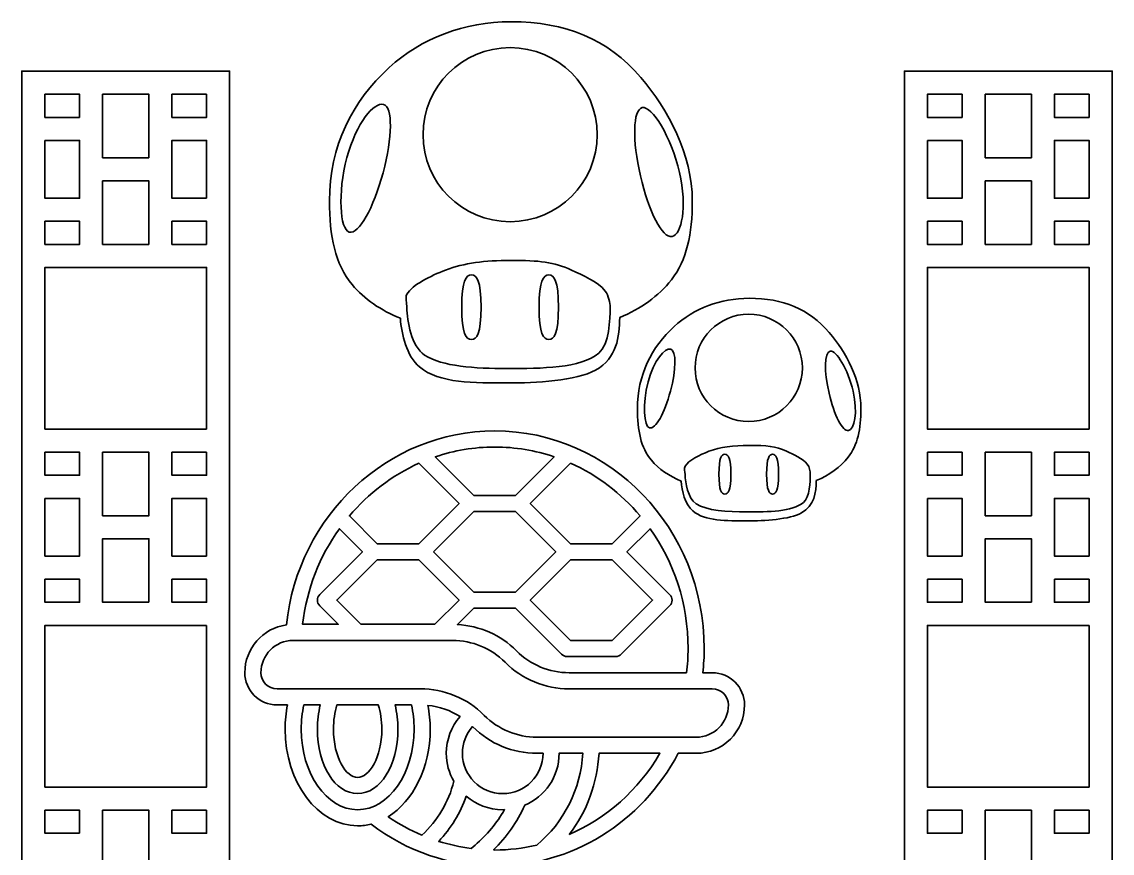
# Model space of a CAD drawing. Header units: millimetres. Extents: x 171 to 478, y -636 to -164.
# Drawn here: x 171.4 to 478.4, y -397.9 to -163.8 of the extents above; entities that cross this region are included whole.
import ezdxf

# ---------------------------------------------------------------- set-up
doc = ezdxf.new("R2010")
doc.units = ezdxf.units.MM
doc.header["$MEASUREMENT"] = 0
doc.layers.add('Calque 1', color=7, linetype='Continuous', lineweight=0)

msp = doc.modelspace()

# ---------------------------------------------------------------- linework, layer by layer
at = {"layer": 'Calque 1', "color": 18, "lineweight": 35, "true_color": 0x000000}
for points, knots in [([(264.36, -237.83), (267.81, -241.95), (272.47, -245.05), (277.96, -247.3), (278.27, -251.78), (279.77, -257.97), (283.35, -260.98), (288.93, -265.67), (298.64, -265.52), (308.36, -265.52), (315.83, -265.52), (327.61, -264.88), (332.91, -261.89), (338.97, -258.47), (339.65, -252.55), (339.73, -247.09), (345.67, -244.58), (350.68, -241.09), (354.26, -236.46), (358.63, -230.83), (360.17, -223.67), (360.17, -214.21), (360.17, -201.21), (353.44, -188.55), (345.64, -179.46), (336.27, -168.55), (324.47, -163.81), (309.09, -163.81), (295.97, -163.81), (283.85, -168.46), (274.8, -176.7), (264.4, -186.18), (258, -198.91), (258, -214.21), (258, -224.15), (259.57, -232.09), (264.36, -237.83), (264.36, -237.83), (264.36, -237.83), (264.36, -237.83)], [0, 0, 0, 0, 1, 1, 1, 2, 2, 2, 3, 3, 3, 4, 4, 4, 5, 5, 5, 6, 6, 6, 7, 7, 7, 8, 8, 8, 9, 9, 9, 10, 10, 10, 11, 11, 11, 12, 12, 12, 13, 13, 13, 13]), ([(308.86, -220.12), (295.32, -220.12), (284.34, -209.14), (284.34, -195.6), (284.34, -182.06), (295.32, -171.08), (308.86, -171.08), (322.4, -171.08), (333.38, -182.06), (333.38, -195.6), (333.38, -209.14), (322.4, -220.12), (308.86, -220.12), (308.86, -220.12), (308.86, -220.12), (308.86, -220.12)], [0, 0, 0, 0, 1, 1, 1, 2, 2, 2, 3, 3, 3, 4, 4, 4, 5, 5, 5, 5]), ([(229.89, -330.53), (229.89, -330.55), (229.89, -330.56), (229.89, -330.57), (229.89, -330.58), (229.89, -330.59), (229.89, -330.59), (229.89, -330.59), (229.89, -431.33), (229.89, -431.33), (229.89, -431.33), (229.89, -431.33), (229.89, -431.33), (229.89, -431.33), (229.89, -532.12), (229.89, -532.12), (229.89, -532.14), (229.89, -532.15), (229.89, -532.16), (229.89, -532.17), (229.89, -532.18), (229.89, -532.18), (229.89, -532.18), (229.89, -632.92), (229.89, -632.92), (229.89, -634.72), (228.43, -636.17), (226.64, -636.17), (226.64, -636.17), (174.61, -636.17), (174.61, -636.17), (172.82, -636.17), (171.36, -634.71), (171.36, -632.92), (171.36, -632.92), (171.36, -626.42), (171.36, -626.42), (171.36, -626.42), (171.36, -577.64), (171.36, -577.64), (171.36, -577.64), (171.36, -571.14), (171.36, -571.14), (171.36, -571.14), (171.36, -571.14), (171.36, -571.14), (171.36, -571.14), (171.36, -545.13), (171.36, -545.13), (171.36, -545.13), (171.36, -545.13), (171.36, -545.13), (171.36, -545.13), (171.36, -538.63), (171.36, -538.63), (171.36, -538.63), (171.36, -538.63), (171.36, -538.63), (171.36, -538.63), (171.36, -531.7), (171.36, -531.7), (171.36, -531.69), (171.36, -531.69), (171.36, -531.68), (171.36, -531.68), (171.36, -525.62), (171.36, -525.62), (171.36, -525.62), (171.36, -476.85), (171.36, -476.85), (171.36, -476.85), (171.36, -470.35), (171.36, -470.35), (171.36, -470.35), (171.36, -470.35), (171.36, -470.35), (171.36, -470.35), (171.36, -444.34), (171.36, -444.34), (171.36, -444.34), (171.36, -444.34), (171.36, -444.34), (171.36, -444.34), (171.36, -437.83), (171.36, -437.83), (171.36, -437.83), (171.36, -437.83), (171.36, -437.83), (171.36, -437.83), (171.36, -431.33), (171.36, -431.33), (171.36, -431.33), (171.36, -431.33), (171.36, -431.33), (171.36, -431.33), (171.36, -424.83), (171.36, -424.83), (171.36, -424.83), (171.36, -382.55), (171.36, -382.55), (171.36, -382.55), (171.36, -382.55), (171.36, -382.55), (171.36, -382.55), (171.36, -382.55), (171.36, -382.55), (171.36, -382.55), (171.36, -376.05), (171.36, -376.05), (171.36, -376.05), (171.36, -369.55), (171.36, -369.55), (171.36, -369.55), (171.36, -369.55), (171.36, -369.55), (171.36, -369.55), (171.36, -343.54), (171.36, -343.54), (171.36, -343.54), (171.36, -343.54), (171.36, -343.54), (171.36, -343.54), (171.36, -337.04), (171.36, -337.04), (171.36, -337.04), (171.36, -337.04), (171.36, -337.04), (171.36, -337.04), (171.36, -330.11), (171.36, -330.11), (171.36, -330.1), (171.36, -330.1), (171.36, -330.09), (171.36, -330.09), (171.36, -324.03), (171.36, -324.03), (171.36, -324.03), (171.36, -275.26), (171.36, -275.26), (171.36, -275.26), (171.36, -268.76), (171.36, -268.76), (171.36, -268.76), (171.36, -268.76), (171.36, -268.76), (171.36, -268.76), (171.36, -242.75), (171.36, -242.75), (171.36, -242.75), (171.36, -242.75), (171.36, -242.75), (171.36, -242.75), (171.36, -236.24), (171.36, -236.24), (171.36, -236.24), (171.36, -236.24), (171.36, -236.24), (171.36, -236.24), (171.36, -229.76), (171.36, -229.76), (171.36, -229.75), (171.36, -229.75), (171.36, -229.74), (171.36, -229.74), (171.36, -223.24), (171.36, -223.24), (171.36, -223.24), (171.36, -177.71), (171.36, -177.71), (171.36, -177.71), (177.87, -177.71), (177.87, -177.71), (177.87, -177.71), (177.87, -177.71), (177.87, -177.71), (177.87, -177.71), (223.38, -177.71), (223.38, -177.71), (223.38, -177.71), (223.38, -177.71), (223.38, -177.71), (223.38, -177.71), (229.89, -177.71), (229.89, -177.71), (229.89, -177.71), (229.89, -180.94), (229.89, -180.94), (229.89, -180.95), (229.89, -180.96), (229.89, -180.96), (229.89, -180.96), (229.89, -330.53), (229.89, -330.53)], [0, 0, 0, 0, 1, 1, 1, 2, 2, 2, 3, 3, 3, 4, 4, 4, 5, 5, 5, 6, 6, 6, 7, 7, 7, 8, 8, 8, 9, 9, 9, 10, 10, 10, 11, 11, 11, 12, 12, 12, 13, 13, 13, 14, 14, 14, 15, 15, 15, 16, 16, 16, 17, 17, 17, 18, 18, 18, 19, 19, 19, 20, 20, 20, 21, 21, 21, 22, 22, 22, 23, 23, 23, 24, 24, 24, 25, 25, 25, 26, 26, 26, 27, 27, 27, 28, 28, 28, 29, 29, 29, 30, 30, 30, 31, 31, 31, 32, 32, 32, 33, 33, 33, 34, 34, 34, 35, 35, 35, 36, 36, 36, 37, 37, 37, 38, 38, 38, 39, 39, 39, 40, 40, 40, 41, 41, 41, 42, 42, 42, 43, 43, 43, 44, 44, 44, 45, 45, 45, 46, 46, 46, 47, 47, 47, 48, 48, 48, 49, 49, 49, 50, 50, 50, 51, 51, 51, 52, 52, 52, 53, 53, 53, 54, 54, 54, 55, 55, 55, 56, 56, 56, 57, 57, 57, 58, 58, 58, 59, 59, 59, 60, 60, 60, 61, 61, 61, 62, 62, 62, 63, 63, 63, 64, 64, 64, 64]), ([(478.4, -330.53), (478.4, -330.55), (478.39, -330.56), (478.39, -330.57), (478.39, -330.58), (478.4, -330.59), (478.4, -330.59), (478.4, -330.59), (478.4, -431.33), (478.4, -431.33), (478.4, -431.33), (478.4, -431.33), (478.4, -431.33), (478.4, -431.33), (478.4, -532.12), (478.4, -532.12), (478.4, -532.14), (478.39, -532.15), (478.39, -532.16), (478.39, -532.17), (478.39, -532.18), (478.39, -532.18), (478.39, -532.18), (478.39, -632.92), (478.39, -632.92), (478.39, -634.72), (476.94, -636.17), (475.15, -636.17), (475.15, -636.17), (423.12, -636.17), (423.12, -636.17), (421.32, -636.17), (419.87, -634.71), (419.87, -632.92), (419.87, -632.92), (419.87, -626.42), (419.87, -626.42), (419.87, -626.42), (419.87, -577.64), (419.87, -577.64), (419.87, -577.64), (419.87, -571.14), (419.87, -571.14), (419.87, -571.14), (419.87, -571.14), (419.87, -571.14), (419.87, -571.14), (419.87, -545.13), (419.87, -545.13), (419.87, -545.13), (419.87, -545.13), (419.87, -545.13), (419.87, -545.13), (419.87, -538.63), (419.87, -538.63), (419.87, -538.63), (419.87, -538.63), (419.87, -538.63), (419.87, -538.63), (419.87, -531.7), (419.87, -531.7), (419.87, -531.69), (419.87, -531.69), (419.87, -531.68), (419.87, -531.68), (419.87, -525.62), (419.87, -525.62), (419.87, -525.62), (419.87, -476.85), (419.87, -476.85), (419.87, -476.85), (419.87, -470.35), (419.87, -470.35), (419.87, -470.35), (419.87, -470.35), (419.87, -470.35), (419.87, -470.35), (419.87, -444.34), (419.87, -444.34), (419.87, -444.34), (419.87, -444.34), (419.87, -444.34), (419.87, -444.34), (419.87, -437.83), (419.87, -437.83), (419.87, -437.83), (419.87, -437.83), (419.87, -437.83), (419.87, -437.83), (419.87, -431.33), (419.87, -431.33), (419.87, -431.33), (419.87, -431.33), (419.87, -431.33), (419.87, -431.33), (419.87, -424.83), (419.87, -424.83), (419.87, -424.83), (419.87, -382.55), (419.87, -382.55), (419.87, -382.55), (419.87, -382.55), (419.87, -382.55), (419.87, -382.55), (419.87, -382.55), (419.87, -382.55), (419.87, -382.55), (419.87, -376.05), (419.87, -376.05), (419.87, -376.05), (419.87, -369.55), (419.87, -369.55), (419.87, -369.55), (419.87, -369.55), (419.87, -369.55), (419.87, -369.55), (419.87, -343.54), (419.87, -343.54), (419.87, -343.54), (419.87, -343.54), (419.87, -343.54), (419.87, -343.54), (419.87, -337.04), (419.87, -337.04), (419.87, -337.04), (419.87, -337.04), (419.87, -337.04), (419.87, -337.04), (419.87, -330.11), (419.87, -330.11), (419.87, -330.1), (419.87, -330.1), (419.87, -330.09), (419.87, -330.09), (419.87, -324.03), (419.87, -324.03), (419.87, -324.03), (419.87, -275.26), (419.87, -275.26), (419.87, -275.26), (419.87, -268.76), (419.87, -268.76), (419.87, -268.76), (419.87, -268.76), (419.87, -268.76), (419.87, -268.76), (419.87, -242.75), (419.87, -242.75), (419.87, -242.75), (419.87, -242.75), (419.87, -242.75), (419.87, -242.75), (419.87, -236.24), (419.87, -236.24), (419.87, -236.24), (419.87, -236.24), (419.87, -236.24), (419.87, -236.24), (419.87, -229.76), (419.87, -229.76), (419.87, -229.75), (419.87, -229.75), (419.87, -229.74), (419.87, -229.74), (419.87, -223.24), (419.87, -223.24), (419.87, -223.24), (419.87, -177.71), (419.87, -177.71), (419.87, -177.71), (426.37, -177.71), (426.37, -177.71), (426.37, -177.71), (426.37, -177.71), (426.37, -177.71), (426.37, -177.71), (471.89, -177.71), (471.89, -177.71), (471.89, -177.71), (471.89, -177.71), (471.89, -177.71), (471.89, -177.71), (478.4, -177.71), (478.4, -177.71), (478.4, -177.71), (478.4, -180.94), (478.4, -180.94), (478.4, -180.95), (478.4, -180.96), (478.4, -180.96), (478.4, -180.96), (478.4, -330.53), (478.4, -330.53)], [0, 0, 0, 0, 1, 1, 1, 2, 2, 2, 3, 3, 3, 4, 4, 4, 5, 5, 5, 6, 6, 6, 7, 7, 7, 8, 8, 8, 9, 9, 9, 10, 10, 10, 11, 11, 11, 12, 12, 12, 13, 13, 13, 14, 14, 14, 15, 15, 15, 16, 16, 16, 17, 17, 17, 18, 18, 18, 19, 19, 19, 20, 20, 20, 21, 21, 21, 22, 22, 22, 23, 23, 23, 24, 24, 24, 25, 25, 25, 26, 26, 26, 27, 27, 27, 28, 28, 28, 29, 29, 29, 30, 30, 30, 31, 31, 31, 32, 32, 32, 33, 33, 33, 34, 34, 34, 35, 35, 35, 36, 36, 36, 37, 37, 37, 38, 38, 38, 39, 39, 39, 40, 40, 40, 41, 41, 41, 42, 42, 42, 43, 43, 43, 44, 44, 44, 45, 45, 45, 46, 46, 46, 47, 47, 47, 48, 48, 48, 49, 49, 49, 50, 50, 50, 51, 51, 51, 52, 52, 52, 53, 53, 53, 54, 54, 54, 55, 55, 55, 56, 56, 56, 57, 57, 57, 58, 58, 58, 59, 59, 59, 60, 60, 60, 61, 61, 61, 62, 62, 62, 63, 63, 63, 64, 64, 64, 64]), ([(187.62, -190.72), (187.62, -190.72), (187.62, -184.22), (187.62, -184.22), (187.62, -184.22), (177.87, -184.22), (177.87, -184.22), (177.87, -184.22), (177.87, -190.72), (177.87, -190.72), (177.87, -190.72), (187.62, -190.72), (187.62, -190.72)], [0, 0, 0, 0, 1, 1, 1, 2, 2, 2, 3, 3, 3, 4, 4, 4, 4]), ([(207.13, -202.1), (207.13, -202.1), (207.13, -184.22), (207.13, -184.22), (207.13, -184.22), (194.12, -184.22), (194.12, -184.22), (194.12, -184.22), (194.12, -202.1), (194.12, -202.1), (194.12, -202.1), (207.13, -202.1), (207.13, -202.1)], [0, 0, 0, 0, 1, 1, 1, 2, 2, 2, 3, 3, 3, 4, 4, 4, 4]), ([(223.38, -184.22), (223.38, -184.22), (213.63, -184.22), (213.63, -184.22), (213.63, -184.22), (213.63, -190.72), (213.63, -190.72), (213.63, -190.72), (223.38, -190.72), (223.38, -190.72), (223.38, -190.72), (223.38, -184.22), (223.38, -184.22)], [0, 0, 0, 0, 1, 1, 1, 2, 2, 2, 3, 3, 3, 4, 4, 4, 4]), ([(436.13, -190.72), (436.13, -190.72), (436.13, -184.22), (436.13, -184.22), (436.13, -184.22), (426.37, -184.22), (426.37, -184.22), (426.37, -184.22), (426.37, -190.72), (426.37, -190.72), (426.37, -190.72), (436.13, -190.72), (436.13, -190.72)], [0, 0, 0, 0, 1, 1, 1, 2, 2, 2, 3, 3, 3, 4, 4, 4, 4]), ([(455.64, -202.1), (455.64, -202.1), (455.64, -184.22), (455.64, -184.22), (455.64, -184.22), (442.63, -184.22), (442.63, -184.22), (442.63, -184.22), (442.63, -202.1), (442.63, -202.1), (442.63, -202.1), (455.64, -202.1), (455.64, -202.1)], [0, 0, 0, 0, 1, 1, 1, 2, 2, 2, 3, 3, 3, 4, 4, 4, 4]), ([(471.89, -184.22), (471.89, -184.22), (462.13, -184.22), (462.13, -184.22), (462.13, -184.22), (462.13, -190.72), (462.13, -190.72), (462.13, -190.72), (471.89, -190.72), (471.89, -190.72), (471.89, -190.72), (471.89, -184.22), (471.89, -184.22)], [0, 0, 0, 0, 1, 1, 1, 2, 2, 2, 3, 3, 3, 4, 4, 4, 4]), ([(263.58, -223.04), (260.91, -222.32), (260.25, -211.99), (262.91, -202.06), (265.57, -192.13), (270.55, -186.36), (273.21, -187.07), (275.88, -187.79), (275.74, -196.38), (273.08, -206.31), (270.42, -216.24), (266.24, -223.75), (263.58, -223.04), (263.58, -223.04), (263.58, -223.04), (263.58, -223.04)], [0, 0, 0, 0, 1, 1, 1, 2, 2, 2, 3, 3, 3, 4, 4, 4, 5, 5, 5, 5]), ([(346.09, -187.99), (348.78, -187.37), (354.22, -196.19), (356.53, -206.21), (358.84, -216.22), (357.15, -223.65), (354.47, -224.27), (351.78, -224.89), (347.87, -217.24), (345.56, -207.22), (343.24, -197.2), (343.4, -188.61), (346.09, -187.99), (346.09, -187.99), (346.09, -187.99), (346.09, -187.99)], [0, 0, 0, 0, 1, 1, 1, 2, 2, 2, 3, 3, 3, 4, 4, 4, 5, 5, 5, 5]), ([(177.87, -197.23), (177.87, -197.23), (177.87, -213.48), (177.87, -213.48), (177.87, -213.48), (187.62, -213.48), (187.62, -213.48), (187.62, -213.48), (187.62, -197.23), (187.62, -197.23), (187.62, -197.23), (177.87, -197.23), (177.87, -197.23)], [0, 0, 0, 0, 1, 1, 1, 2, 2, 2, 3, 3, 3, 4, 4, 4, 4]), ([(223.38, -213.48), (223.38, -213.48), (223.38, -197.23), (223.38, -197.23), (223.38, -197.23), (213.63, -197.23), (213.63, -197.23), (213.63, -197.23), (213.63, -213.48), (213.63, -213.48), (213.63, -213.48), (223.38, -213.48), (223.38, -213.48)], [0, 0, 0, 0, 1, 1, 1, 2, 2, 2, 3, 3, 3, 4, 4, 4, 4]), ([(426.37, -197.23), (426.37, -197.23), (426.37, -213.48), (426.37, -213.48), (426.37, -213.48), (436.13, -213.48), (436.13, -213.48), (436.13, -213.48), (436.13, -197.23), (436.13, -197.23), (436.13, -197.23), (426.37, -197.23), (426.37, -197.23)], [0, 0, 0, 0, 1, 1, 1, 2, 2, 2, 3, 3, 3, 4, 4, 4, 4]), ([(471.89, -213.48), (471.89, -213.48), (471.89, -197.23), (471.89, -197.23), (471.89, -197.23), (462.14, -197.23), (462.14, -197.23), (462.14, -197.23), (462.14, -213.48), (462.14, -213.48), (462.14, -213.48), (471.89, -213.48), (471.89, -213.48)], [0, 0, 0, 0, 1, 1, 1, 2, 2, 2, 3, 3, 3, 4, 4, 4, 4]), ([(207.13, -226.48), (207.13, -226.48), (207.13, -208.61), (207.13, -208.61), (207.13, -208.61), (194.12, -208.61), (194.12, -208.61), (194.12, -208.61), (194.12, -226.48), (194.12, -226.48), (194.12, -226.48), (207.13, -226.48), (207.13, -226.48)], [0, 0, 0, 0, 1, 1, 1, 2, 2, 2, 3, 3, 3, 4, 4, 4, 4]), ([(455.64, -226.48), (455.64, -226.48), (455.64, -208.61), (455.64, -208.61), (455.64, -208.61), (442.63, -208.61), (442.63, -208.61), (442.63, -208.61), (442.63, -226.48), (442.63, -226.48), (442.63, -226.48), (455.64, -226.48), (455.64, -226.48)], [0, 0, 0, 0, 1, 1, 1, 2, 2, 2, 3, 3, 3, 4, 4, 4, 4]), ([(177.87, -219.99), (177.87, -219.99), (177.87, -226.48), (177.87, -226.48), (177.87, -226.48), (187.62, -226.48), (187.62, -226.48), (187.62, -226.48), (187.62, -219.99), (187.62, -219.99), (187.62, -219.99), (177.87, -219.99), (177.87, -219.99)], [0, 0, 0, 0, 1, 1, 1, 2, 2, 2, 3, 3, 3, 4, 4, 4, 4]), ([(223.38, -226.48), (223.38, -226.48), (223.38, -219.99), (223.38, -219.99), (223.38, -219.99), (213.63, -219.99), (213.63, -219.99), (213.63, -219.99), (213.63, -226.48), (213.63, -226.48), (213.63, -226.48), (223.38, -226.48), (223.38, -226.48)], [0, 0, 0, 0, 1, 1, 1, 2, 2, 2, 3, 3, 3, 4, 4, 4, 4]), ([(426.37, -219.99), (426.37, -219.99), (426.37, -226.48), (426.37, -226.48), (426.37, -226.48), (436.13, -226.48), (436.13, -226.48), (436.13, -226.48), (436.13, -219.99), (436.13, -219.99), (436.13, -219.99), (426.37, -219.99), (426.37, -219.99)], [0, 0, 0, 0, 1, 1, 1, 2, 2, 2, 3, 3, 3, 4, 4, 4, 4]), ([(471.89, -226.48), (471.89, -226.48), (471.89, -219.99), (471.89, -219.99), (471.89, -219.99), (462.13, -219.99), (462.13, -219.99), (462.13, -219.99), (462.13, -226.48), (462.13, -226.48), (462.13, -226.48), (471.89, -226.48), (471.89, -226.48)], [0, 0, 0, 0, 1, 1, 1, 2, 2, 2, 3, 3, 3, 4, 4, 4, 4]), ([(223.38, -278.51), (223.38, -278.51), (223.38, -232.99), (223.38, -232.99), (223.38, -232.99), (177.87, -232.99), (177.87, -232.99), (177.87, -232.99), (177.87, -278.51), (177.87, -278.51), (177.87, -278.51), (223.38, -278.51), (223.38, -278.51)], [0, 0, 0, 0, 1, 1, 1, 2, 2, 2, 3, 3, 3, 4, 4, 4, 4]), ([(284.79, -257.67), (281.06, -255.22), (279.8, -248.07), (279.8, -244.28), (279.8, -243.02), (279.22, -241.56), (279.8, -240.55), (281.31, -237.85), (286.46, -235.35), (290.69, -233.74), (295.97, -231.73), (301.63, -231.02), (309.08, -231.02), (317.16, -231.02), (321.06, -231.38), (326.11, -233.74), (329.34, -235.25), (333.5, -236.94), (335.64, -239.64), (336.65, -240.91), (337.01, -242.92), (337.01, -244.28), (337.01, -247.53), (336.83, -254.61), (333.83, -257.13), (328.74, -261.4), (317.81, -261.44), (307.95, -261.44), (299.06, -261.44), (289.68, -260.88), (284.79, -257.67), (284.79, -257.67), (284.79, -257.67), (284.79, -257.67)], [0, 0, 0, 0, 1, 1, 1, 2, 2, 2, 3, 3, 3, 4, 4, 4, 5, 5, 5, 6, 6, 6, 7, 7, 7, 8, 8, 8, 9, 9, 9, 10, 10, 10, 11, 11, 11, 11]), ([(471.89, -278.51), (471.89, -278.51), (471.89, -232.99), (471.89, -232.99), (471.89, -232.99), (426.37, -232.99), (426.37, -232.99), (426.37, -232.99), (426.37, -278.51), (426.37, -278.51), (426.37, -278.51), (471.89, -278.51), (471.89, -278.51)], [0, 0, 0, 0, 1, 1, 1, 2, 2, 2, 3, 3, 3, 4, 4, 4, 4]), ([(300.68, -244.18), (300.68, -236.62), (299.46, -235.1), (297.96, -235.1), (296.46, -235.1), (295.24, -236.62), (295.24, -244.18), (295.24, -251.75), (296.46, -253.26), (297.96, -253.26), (299.46, -253.26), (300.68, -251.75), (300.68, -244.18)], [0, 0, 0, 0, 1, 1, 1, 2, 2, 2, 3, 3, 3, 4, 4, 4, 4]), ([(322.48, -244.18), (322.48, -236.62), (321.26, -235.1), (319.75, -235.1), (318.25, -235.1), (317.03, -236.62), (317.03, -244.18), (317.03, -251.75), (318.25, -253.26), (319.75, -253.26), (321.26, -253.26), (322.48, -251.75), (322.48, -244.18)], [0, 0, 0, 0, 1, 1, 1, 2, 2, 2, 3, 3, 3, 4, 4, 4, 4]), ([(348.63, -287.28), (350.75, -289.82), (353.63, -291.73), (357.01, -293.12), (357.2, -295.88), (358.12, -299.69), (360.33, -301.55), (363.77, -304.44), (369.75, -304.35), (375.74, -304.35), (380.34, -304.35), (387.6, -303.95), (390.87, -302.11), (394.6, -300), (395.02, -296.35), (395.07, -292.99), (398.73, -291.44), (401.82, -289.29), (404.03, -286.44), (406.72, -282.97), (407.66, -278.55), (407.66, -272.73), (407.66, -264.72), (403.52, -256.92), (398.71, -251.31), (392.94, -244.59), (385.67, -241.67), (376.19, -241.67), (368.1, -241.67), (360.64, -244.54), (355.06, -249.61), (348.65, -255.45), (344.71, -263.3), (344.71, -272.73), (344.71, -278.85), (345.67, -283.75), (348.63, -287.28), (348.63, -287.28), (348.63, -287.28), (348.63, -287.28)], [0, 0, 0, 0, 1, 1, 1, 2, 2, 2, 3, 3, 3, 4, 4, 4, 5, 5, 5, 6, 6, 6, 7, 7, 7, 8, 8, 8, 9, 9, 9, 10, 10, 10, 11, 11, 11, 12, 12, 12, 13, 13, 13, 13]), ([(376.05, -276.37), (367.7, -276.37), (360.94, -269.6), (360.94, -261.26), (360.94, -252.91), (367.7, -246.15), (376.05, -246.15), (384.39, -246.15), (391.16, -252.91), (391.16, -261.26), (391.16, -269.6), (384.39, -276.37), (376.05, -276.37), (376.05, -276.37), (376.05, -276.37), (376.05, -276.37)], [0, 0, 0, 0, 1, 1, 1, 2, 2, 2, 3, 3, 3, 4, 4, 4, 5, 5, 5, 5]), ([(348.14, -278.17), (346.5, -277.73), (346.09, -271.36), (347.73, -265.24), (349.37, -259.12), (352.44, -255.57), (354.08, -256.01), (355.72, -256.45), (355.64, -261.74), (354, -267.86), (352.36, -273.98), (349.79, -278.61), (348.14, -278.17), (348.14, -278.17), (348.14, -278.17), (348.14, -278.17)], [0, 0, 0, 0, 1, 1, 1, 2, 2, 2, 3, 3, 3, 4, 4, 4, 5, 5, 5, 5]), ([(398.99, -256.57), (400.65, -256.19), (404, -261.62), (405.42, -267.8), (406.85, -273.97), (405.81, -278.55), (404.15, -278.93), (402.5, -279.31), (400.09, -274.6), (398.66, -268.42), (397.24, -262.25), (397.33, -256.95), (398.99, -256.57), (398.99, -256.57), (398.99, -256.57), (398.99, -256.57)], [0, 0, 0, 0, 1, 1, 1, 2, 2, 2, 3, 3, 3, 4, 4, 4, 5, 5, 5, 5]), ([(365.79, -347.1), (370.8, -347.1), (374.87, -351.17), (374.87, -356.18), (374.87, -363.69), (368.76, -369.8), (361.25, -369.8), (361.25, -369.8), (356.21, -369.8), (356.21, -369.8), (345.81, -389.42), (326.15, -401.57), (304.51, -401.57), (291.86, -401.57), (279.86, -397.46), (269.71, -389.74), (268.48, -390.04), (267.22, -390.22), (265.93, -390.22), (254.67, -390.22), (245.5, -378.01), (245.5, -362.99), (245.5, -360.67), (245.73, -358.39), (246.16, -356.18), (246.16, -356.18), (243.23, -356.18), (243.23, -356.18), (238.23, -356.18), (234.16, -352.11), (234.16, -347.1), (234.16, -340.24), (239.26, -334.57), (245.86, -333.63), (249.08, -302.85), (274.48, -279.01), (304.51, -279.01), (337.05, -279.01), (363.52, -306.5), (363.52, -340.29), (363.52, -342.57), (363.36, -344.84), (363.12, -347.1), (363.12, -347.1), (365.79, -347.1), (365.79, -347.1), (365.79, -347.1), (365.79, -347.1), (365.79, -347.1)], [0, 0, 0, 0, 1, 1, 1, 2, 2, 2, 3, 3, 3, 4, 4, 4, 5, 5, 5, 6, 6, 6, 7, 7, 7, 8, 8, 8, 9, 9, 9, 10, 10, 10, 11, 11, 11, 12, 12, 12, 13, 13, 13, 14, 14, 14, 15, 15, 15, 16, 16, 16, 16]), ([(177.87, -285.01), (177.87, -285.01), (177.87, -291.52), (177.87, -291.52), (177.87, -291.52), (187.62, -291.52), (187.62, -291.52), (187.62, -291.52), (187.62, -285.01), (187.62, -285.01), (187.62, -285.01), (177.87, -285.01), (177.87, -285.01)], [0, 0, 0, 0, 1, 1, 1, 2, 2, 2, 3, 3, 3, 4, 4, 4, 4]), ([(194.12, -285.01), (194.12, -285.01), (194.12, -302.9), (194.12, -302.9), (194.12, -302.9), (207.13, -302.9), (207.13, -302.9), (207.13, -302.9), (207.13, -285.01), (207.13, -285.01), (207.13, -285.01), (194.12, -285.01), (194.12, -285.01)], [0, 0, 0, 0, 1, 1, 1, 2, 2, 2, 3, 3, 3, 4, 4, 4, 4]), ([(223.38, -285.01), (223.38, -285.01), (213.63, -285.01), (213.63, -285.01), (213.63, -285.01), (213.63, -291.52), (213.63, -291.52), (213.63, -291.52), (223.38, -291.52), (223.38, -291.52), (223.38, -291.52), (223.38, -285.01), (223.38, -285.01)], [0, 0, 0, 0, 1, 1, 1, 2, 2, 2, 3, 3, 3, 4, 4, 4, 4]), ([(321.25, -286.3), (315.97, -284.52), (310.35, -283.55), (304.51, -283.55), (298.7, -283.55), (293.09, -284.53), (287.8, -286.33), (287.8, -286.33), (298.64, -297.17), (298.64, -297.17), (298.64, -297.17), (310.38, -297.17), (310.38, -297.17), (310.38, -297.17), (321.25, -286.3), (321.25, -286.3), (321.25, -286.3), (321.25, -286.3), (321.25, -286.3)], [0, 0, 0, 0, 1, 1, 1, 2, 2, 2, 3, 3, 3, 4, 4, 4, 5, 5, 5, 6, 6, 6, 6]), ([(361.22, -299.51), (358.92, -298), (358.14, -293.59), (358.14, -291.26), (358.14, -290.48), (357.79, -289.58), (358.14, -288.96), (359.07, -287.3), (362.24, -285.75), (364.85, -284.76), (368.11, -283.53), (371.59, -283.08), (376.19, -283.08), (381.16, -283.08), (383.56, -283.31), (386.68, -284.76), (388.67, -285.69), (391.23, -286.73), (392.55, -288.4), (393.17, -289.18), (393.39, -290.42), (393.39, -291.26), (393.39, -293.26), (393.28, -297.62), (391.43, -299.18), (388.3, -301.81), (381.56, -301.83), (375.49, -301.83), (370.01, -301.83), (364.23, -301.48), (361.22, -299.51), (361.22, -299.51), (361.22, -299.51), (361.22, -299.51)], [0, 0, 0, 0, 1, 1, 1, 2, 2, 2, 3, 3, 3, 4, 4, 4, 5, 5, 5, 6, 6, 6, 7, 7, 7, 8, 8, 8, 9, 9, 9, 10, 10, 10, 11, 11, 11, 11]), ([(426.37, -285.01), (426.37, -285.01), (426.37, -291.52), (426.37, -291.52), (426.37, -291.52), (436.13, -291.52), (436.13, -291.52), (436.13, -291.52), (436.13, -285.01), (436.13, -285.01), (436.13, -285.01), (426.37, -285.01), (426.37, -285.01)], [0, 0, 0, 0, 1, 1, 1, 2, 2, 2, 3, 3, 3, 4, 4, 4, 4]), ([(442.63, -285.01), (442.63, -285.01), (442.63, -302.9), (442.63, -302.9), (442.63, -302.9), (455.64, -302.9), (455.64, -302.9), (455.64, -302.9), (455.64, -285.01), (455.64, -285.01), (455.64, -285.01), (442.63, -285.01), (442.63, -285.01)], [0, 0, 0, 0, 1, 1, 1, 2, 2, 2, 3, 3, 3, 4, 4, 4, 4]), ([(471.89, -285.01), (471.89, -285.01), (462.14, -285.01), (462.14, -285.01), (462.14, -285.01), (462.14, -291.52), (462.14, -291.52), (462.14, -291.52), (471.89, -291.52), (471.89, -291.52), (471.89, -291.52), (471.89, -285.01), (471.89, -285.01)], [0, 0, 0, 0, 1, 1, 1, 2, 2, 2, 3, 3, 3, 4, 4, 4, 4]), ([(283.19, -288.14), (275.65, -291.51), (268.96, -296.61), (263.59, -302.97), (263.59, -302.97), (271.41, -310.79), (271.41, -310.79), (271.41, -310.79), (283.15, -310.79), (283.15, -310.79), (283.15, -310.79), (294.5, -299.44), (294.5, -299.44), (294.5, -299.44), (283.19, -288.14), (283.19, -288.14), (283.19, -288.14), (283.19, -288.14), (283.19, -288.14)], [0, 0, 0, 0, 1, 1, 1, 2, 2, 2, 3, 3, 3, 4, 4, 4, 5, 5, 5, 6, 6, 6, 6]), ([(325.87, -288.1), (325.87, -288.1), (314.53, -299.44), (314.53, -299.44), (314.53, -299.44), (325.88, -310.79), (325.88, -310.79), (325.88, -310.79), (337.62, -310.79), (337.62, -310.79), (337.62, -310.79), (345.46, -302.94), (345.46, -302.94), (340.11, -296.58), (333.43, -291.47), (325.87, -288.1)], [0, 0, 0, 0, 1, 1, 1, 2, 2, 2, 3, 3, 3, 4, 4, 4, 5, 5, 5, 5]), ([(371.01, -291.2), (371.01, -286.54), (370.26, -285.6), (369.33, -285.6), (368.4, -285.6), (367.65, -286.54), (367.65, -291.2), (367.65, -295.86), (368.4, -296.79), (369.33, -296.79), (370.26, -296.79), (371.01, -295.86), (371.01, -291.2)], [0, 0, 0, 0, 1, 1, 1, 2, 2, 2, 3, 3, 3, 4, 4, 4, 4]), ([(384.44, -291.2), (384.44, -286.54), (383.69, -285.6), (382.76, -285.6), (381.83, -285.6), (381.08, -286.54), (381.08, -291.2), (381.08, -295.86), (381.83, -296.79), (382.76, -296.79), (383.69, -296.79), (384.44, -295.86), (384.44, -291.2)], [0, 0, 0, 0, 1, 1, 1, 2, 2, 2, 3, 3, 3, 4, 4, 4, 4]), ([(177.87, -298.02), (177.87, -298.02), (177.87, -314.28), (177.87, -314.28), (177.87, -314.28), (187.62, -314.28), (187.62, -314.28), (187.62, -314.28), (187.62, -298.02), (187.62, -298.02), (187.62, -298.02), (177.87, -298.02), (177.87, -298.02)], [0, 0, 0, 0, 1, 1, 1, 2, 2, 2, 3, 3, 3, 4, 4, 4, 4]), ([(223.38, -314.28), (223.38, -314.28), (223.38, -298.02), (223.38, -298.02), (223.38, -298.02), (213.63, -298.02), (213.63, -298.02), (213.63, -298.02), (213.63, -314.28), (213.63, -314.28), (213.63, -314.28), (223.38, -314.28), (223.38, -314.28)], [0, 0, 0, 0, 1, 1, 1, 2, 2, 2, 3, 3, 3, 4, 4, 4, 4]), ([(426.37, -298.02), (426.37, -298.02), (426.37, -314.28), (426.37, -314.28), (426.37, -314.28), (436.13, -314.28), (436.13, -314.28), (436.13, -314.28), (436.13, -298.02), (436.13, -298.02), (436.13, -298.02), (426.37, -298.02), (426.37, -298.02)], [0, 0, 0, 0, 1, 1, 1, 2, 2, 2, 3, 3, 3, 4, 4, 4, 4]), ([(471.89, -314.28), (471.89, -314.28), (471.89, -298.02), (471.89, -298.02), (471.89, -298.02), (462.14, -298.02), (462.14, -298.02), (462.14, -298.02), (462.14, -314.28), (462.14, -314.28), (462.14, -314.28), (471.89, -314.28), (471.89, -314.28)], [0, 0, 0, 0, 1, 1, 1, 2, 2, 2, 3, 3, 3, 4, 4, 4, 4]), ([(287.29, -313.06), (287.29, -313.06), (298.64, -324.4), (298.64, -324.4), (298.64, -324.4), (310.38, -324.4), (310.38, -324.4), (310.38, -324.4), (321.73, -313.06), (321.73, -313.06), (321.73, -313.06), (310.38, -301.71), (310.38, -301.71), (310.38, -301.71), (298.64, -301.71), (298.64, -301.71), (298.64, -301.71), (287.29, -313.06), (287.29, -313.06)], [0, 0, 0, 0, 1, 1, 1, 2, 2, 2, 3, 3, 3, 4, 4, 4, 5, 5, 5, 6, 6, 6, 6]), ([(255.25, -328.28), (254.36, -327.39), (254.36, -325.96), (255.25, -325.07), (255.25, -325.07), (267.26, -313.06), (267.26, -313.06), (267.26, -313.06), (260.78, -306.57), (260.78, -306.57), (255.27, -314.27), (251.59, -323.47), (250.44, -333.48), (250.44, -333.48), (260.45, -333.48), (260.45, -333.48), (260.45, -333.48), (255.25, -328.28), (255.25, -328.28), (255.25, -328.28), (255.25, -328.28), (255.25, -328.28)], [0, 0, 0, 0, 1, 1, 1, 2, 2, 2, 3, 3, 3, 4, 4, 4, 5, 5, 5, 6, 6, 6, 7, 7, 7, 7]), ([(358.56, -347.1), (358.81, -344.85), (358.98, -342.57), (358.98, -340.29), (358.98, -327.66), (355, -315.99), (348.27, -306.55), (348.27, -306.55), (341.77, -313.06), (341.77, -313.06), (341.77, -313.06), (353.78, -325.07), (353.78, -325.07), (354.67, -325.96), (354.67, -327.39), (353.78, -328.28), (353.78, -328.28), (340.16, -341.9), (340.16, -341.9), (339.74, -342.32), (339.16, -342.56), (338.56, -342.56), (338.56, -342.56), (324.94, -342.56), (324.94, -342.56), (324.34, -342.56), (323.76, -342.32), (323.34, -341.9), (323.34, -341.9), (310.38, -328.94), (310.38, -328.94), (310.38, -328.94), (298.64, -328.94), (298.64, -328.94), (298.64, -328.94), (294.04, -333.55), (294.04, -333.55), (300.31, -333.9), (306.17, -336.47), (310.66, -340.96), (314.62, -344.92), (319.89, -347.1), (325.49, -347.1), (325.49, -347.1), (358.56, -347.1), (358.56, -347.1), (358.56, -347.1), (358.56, -347.1), (358.56, -347.1)], [0, 0, 0, 0, 1, 1, 1, 2, 2, 2, 3, 3, 3, 4, 4, 4, 5, 5, 5, 6, 6, 6, 7, 7, 7, 8, 8, 8, 9, 9, 9, 10, 10, 10, 11, 11, 11, 12, 12, 12, 13, 13, 13, 14, 14, 14, 15, 15, 15, 16, 16, 16, 16]), ([(207.13, -327.28), (207.13, -327.28), (207.13, -309.4), (207.13, -309.4), (207.13, -309.4), (194.12, -309.4), (194.12, -309.4), (194.12, -309.4), (194.12, -327.28), (194.12, -327.28), (194.12, -327.28), (207.13, -327.28), (207.13, -327.28), (207.13, -327.28), (207.13, -327.28), (207.13, -327.28)], [0, 0, 0, 0, 1, 1, 1, 2, 2, 2, 3, 3, 3, 4, 4, 4, 5, 5, 5, 5]), ([(455.64, -327.28), (455.64, -327.28), (455.64, -309.4), (455.64, -309.4), (455.64, -309.4), (442.63, -309.4), (442.63, -309.4), (442.63, -309.4), (442.63, -327.28), (442.63, -327.28), (442.63, -327.28), (455.64, -327.28), (455.64, -327.28), (455.64, -327.28), (455.64, -327.28), (455.64, -327.28)], [0, 0, 0, 0, 1, 1, 1, 2, 2, 2, 3, 3, 3, 4, 4, 4, 5, 5, 5, 5]), ([(287.68, -333.48), (287.68, -333.48), (294.49, -326.67), (294.49, -326.67), (294.49, -326.67), (283.15, -315.33), (283.15, -315.33), (283.15, -315.33), (271.41, -315.33), (271.41, -315.33), (271.41, -315.33), (260.06, -326.67), (260.06, -326.67), (260.06, -326.67), (266.87, -333.48), (266.87, -333.48), (266.87, -333.48), (287.68, -333.48), (287.68, -333.48)], [0, 0, 0, 0, 1, 1, 1, 2, 2, 2, 3, 3, 3, 4, 4, 4, 5, 5, 5, 6, 6, 6, 6]), ([(325.88, -315.33), (325.88, -315.33), (314.53, -326.67), (314.53, -326.67), (314.53, -326.67), (325.88, -338.02), (325.88, -338.02), (325.88, -338.02), (337.62, -338.02), (337.62, -338.02), (337.62, -338.02), (348.97, -326.67), (348.97, -326.67), (348.97, -326.67), (337.62, -315.33), (337.62, -315.33), (337.62, -315.33), (325.88, -315.33), (325.88, -315.33)], [0, 0, 0, 0, 1, 1, 1, 2, 2, 2, 3, 3, 3, 4, 4, 4, 5, 5, 5, 6, 6, 6, 6]), ([(177.87, -320.78), (177.87, -320.78), (177.87, -327.28), (177.87, -327.28), (177.87, -327.28), (187.62, -327.28), (187.62, -327.28), (187.62, -327.28), (187.62, -320.78), (187.62, -320.78), (187.62, -320.78), (177.87, -320.78), (177.87, -320.78)], [0, 0, 0, 0, 1, 1, 1, 2, 2, 2, 3, 3, 3, 4, 4, 4, 4]), ([(213.63, -320.78), (213.63, -320.78), (213.63, -327.28), (213.63, -327.28), (213.63, -327.28), (223.38, -327.28), (223.38, -327.28), (223.38, -327.28), (223.38, -320.78), (223.38, -320.78), (223.38, -320.78), (213.63, -320.78), (213.63, -320.78)], [0, 0, 0, 0, 1, 1, 1, 2, 2, 2, 3, 3, 3, 4, 4, 4, 4]), ([(426.37, -320.78), (426.37, -320.78), (426.37, -327.28), (426.37, -327.28), (426.37, -327.28), (436.13, -327.28), (436.13, -327.28), (436.13, -327.28), (436.13, -320.78), (436.13, -320.78), (436.13, -320.78), (426.37, -320.78), (426.37, -320.78)], [0, 0, 0, 0, 1, 1, 1, 2, 2, 2, 3, 3, 3, 4, 4, 4, 4]), ([(462.13, -320.78), (462.13, -320.78), (462.13, -327.28), (462.13, -327.28), (462.13, -327.28), (471.89, -327.28), (471.89, -327.28), (471.89, -327.28), (471.89, -320.78), (471.89, -320.78), (471.89, -320.78), (462.13, -320.78), (462.13, -320.78)], [0, 0, 0, 0, 1, 1, 1, 2, 2, 2, 3, 3, 3, 4, 4, 4, 4]), ([(223.38, -333.79), (223.38, -333.79), (177.87, -333.79), (177.87, -333.79), (177.87, -333.79), (177.87, -379.3), (177.87, -379.3), (177.87, -379.3), (223.38, -379.3), (223.38, -379.3), (223.38, -379.3), (223.38, -333.79), (223.38, -333.79)], [0, 0, 0, 0, 1, 1, 1, 2, 2, 2, 3, 3, 3, 4, 4, 4, 4]), ([(471.89, -333.79), (471.89, -333.79), (426.37, -333.79), (426.37, -333.79), (426.37, -333.79), (426.37, -379.3), (426.37, -379.3), (426.37, -379.3), (471.89, -379.3), (471.89, -379.3), (471.89, -379.3), (471.89, -333.79), (471.89, -333.79)], [0, 0, 0, 0, 1, 1, 1, 2, 2, 2, 3, 3, 3, 4, 4, 4, 4]), ([(370.33, -356.18), (370.33, -353.68), (368.3, -351.64), (365.79, -351.64), (365.79, -351.64), (325.49, -351.64), (325.49, -351.64), (318.67, -351.64), (312.27, -348.99), (307.45, -344.17), (303.48, -340.2), (298.22, -338.02), (292.61, -338.02), (292.61, -338.02), (247.77, -338.02), (247.77, -338.02), (242.76, -338.02), (238.69, -342.1), (238.69, -347.1), (238.69, -349.61), (240.73, -351.64), (243.23, -351.64), (243.23, -351.64), (283.53, -351.64), (283.53, -351.64), (290.35, -351.64), (296.76, -354.3), (301.58, -359.11), (305.54, -363.08), (310.81, -365.26), (316.41, -365.26), (316.41, -365.26), (361.25, -365.26), (361.25, -365.26), (366.26, -365.26), (370.33, -361.19), (370.33, -356.18)], [0, 0, 0, 0, 1, 1, 1, 2, 2, 2, 3, 3, 3, 4, 4, 4, 5, 5, 5, 6, 6, 6, 7, 7, 7, 8, 8, 8, 9, 9, 9, 10, 10, 10, 11, 11, 11, 12, 12, 12, 12]), ([(250.04, -362.99), (250.04, -375.5), (257.17, -385.68), (265.93, -385.68), (274.69, -385.68), (281.82, -375.5), (281.82, -362.99), (281.82, -360.66), (281.56, -358.37), (281.07, -356.18), (281.07, -356.18), (276.45, -356.18), (276.45, -356.18), (276.98, -358.33), (277.28, -360.62), (277.28, -362.99), (277.28, -373.17), (272.29, -381.15), (265.93, -381.15), (259.57, -381.15), (254.58, -373.17), (254.58, -362.99), (254.58, -360.63), (254.88, -358.33), (255.4, -356.18), (255.4, -356.18), (250.79, -356.18), (250.79, -356.18), (250.3, -358.37), (250.04, -360.66), (250.04, -362.99), (250.04, -362.99), (250.04, -362.99), (250.04, -362.99)], [0, 0, 0, 0, 1, 1, 1, 2, 2, 2, 3, 3, 3, 4, 4, 4, 5, 5, 5, 6, 6, 6, 7, 7, 7, 8, 8, 8, 9, 9, 9, 10, 10, 10, 11, 11, 11, 11]), ([(260.11, -356.18), (259.47, -358.26), (259.12, -360.57), (259.12, -362.99), (259.12, -371.01), (262.71, -376.61), (265.93, -376.61), (269.15, -376.61), (272.74, -371.01), (272.74, -362.99), (272.74, -360.57), (272.39, -358.26), (271.75, -356.18), (271.75, -356.18), (260.11, -356.18), (260.11, -356.18)], [0, 0, 0, 0, 1, 1, 1, 2, 2, 2, 3, 3, 3, 4, 4, 4, 5, 5, 5, 5]), ([(286.36, -362.99), (286.36, -373.9), (281.51, -383.31), (274.55, -387.65), (277.56, -389.73), (280.74, -391.46), (284.04, -392.86), (288.44, -388.8), (291.58, -383.49), (293.01, -377.67), (291.67, -375.35), (290.9, -372.66), (290.9, -369.8), (290.9, -365.95), (292.29, -362.31), (294.76, -359.45), (292.04, -357.71), (288.96, -356.63), (285.72, -356.3), (286.13, -358.47), (286.36, -360.71), (286.36, -362.99), (286.36, -362.99), (286.36, -362.99), (286.36, -362.99)], [0, 0, 0, 0, 1, 1, 1, 2, 2, 2, 3, 3, 3, 4, 4, 4, 5, 5, 5, 6, 6, 6, 7, 7, 7, 8, 8, 8, 8]), ([(316.41, -369.8), (309.6, -369.8), (303.19, -367.14), (298.37, -362.32), (298.35, -362.31), (298.33, -362.29), (298.31, -362.27), (296.47, -364.33), (295.44, -366.99), (295.44, -369.8), (295.44, -376.05), (300.53, -381.15), (306.78, -381.15), (313.04, -381.15), (318.13, -376.05), (318.13, -369.8), (318.13, -369.8), (316.41, -369.8), (316.41, -369.8)], [0, 0, 0, 0, 1, 1, 1, 2, 2, 2, 3, 3, 3, 4, 4, 4, 5, 5, 5, 6, 6, 6, 6]), ([(304.19, -397.02), (304.3, -397.02), (304.4, -397.03), (304.51, -397.03), (308.56, -397.03), (312.53, -396.55), (316.37, -395.67), (316.37, -395.67), (316.4, -395.65), (316.4, -395.65), (324.13, -389.13), (328.74, -379.81), (329.35, -369.8), (329.35, -369.8), (322.67, -369.8), (322.67, -369.8), (322.67, -376.36), (318.66, -382.01), (312.97, -384.43), (310.86, -389.13), (307.87, -393.42), (304.19, -397.02), (304.19, -397.02), (304.19, -397.02), (304.19, -397.02)], [0, 0, 0, 0, 1, 1, 1, 2, 2, 2, 3, 3, 3, 4, 4, 4, 5, 5, 5, 6, 6, 6, 7, 7, 7, 8, 8, 8, 8]), ([(325.49, -392.66), (335.97, -388.11), (344.96, -380.21), (351.05, -369.8), (351.05, -369.8), (333.89, -369.8), (333.89, -369.8), (333.43, -378.16), (330.52, -386.11), (325.49, -392.66), (325.49, -392.66), (325.49, -392.66), (325.49, -392.66)], [0, 0, 0, 0, 1, 1, 1, 2, 2, 2, 3, 3, 3, 4, 4, 4, 4]), ([(298.98, -395.64), (302.31, -392.84), (305.13, -389.44), (307.28, -385.66), (307.11, -385.66), (306.95, -385.68), (306.78, -385.68), (302.86, -385.68), (299.26, -384.24), (296.49, -381.87), (294.84, -386.61), (292.2, -390.95), (288.75, -394.59), (291.72, -395.52), (294.77, -396.18), (297.88, -396.57), (297.88, -396.57), (298.98, -395.64), (298.98, -395.64), (298.98, -395.64), (298.98, -395.64), (298.98, -395.64)], [0, 0, 0, 0, 1, 1, 1, 2, 2, 2, 3, 3, 3, 4, 4, 4, 5, 5, 5, 6, 6, 6, 7, 7, 7, 7]), ([(187.62, -392.31), (187.62, -392.31), (187.62, -385.81), (187.62, -385.81), (187.62, -385.81), (177.87, -385.81), (177.87, -385.81), (177.87, -385.81), (177.87, -392.31), (177.87, -392.31), (177.87, -392.31), (187.62, -392.31), (187.62, -392.31)], [0, 0, 0, 0, 1, 1, 1, 2, 2, 2, 3, 3, 3, 4, 4, 4, 4]), ([(207.13, -403.69), (207.13, -403.69), (207.13, -385.81), (207.13, -385.81), (207.13, -385.81), (194.12, -385.81), (194.12, -385.81), (194.12, -385.81), (194.12, -403.69), (194.12, -403.69), (194.12, -403.69), (207.13, -403.69), (207.13, -403.69)], [0, 0, 0, 0, 1, 1, 1, 2, 2, 2, 3, 3, 3, 4, 4, 4, 4]), ([(223.38, -385.81), (223.38, -385.81), (213.63, -385.81), (213.63, -385.81), (213.63, -385.81), (213.63, -392.31), (213.63, -392.31), (213.63, -392.31), (223.38, -392.31), (223.38, -392.31), (223.38, -392.31), (223.38, -385.81), (223.38, -385.81)], [0, 0, 0, 0, 1, 1, 1, 2, 2, 2, 3, 3, 3, 4, 4, 4, 4]), ([(436.13, -392.31), (436.13, -392.31), (436.13, -385.81), (436.13, -385.81), (436.13, -385.81), (426.37, -385.81), (426.37, -385.81), (426.37, -385.81), (426.37, -392.31), (426.37, -392.31), (426.37, -392.31), (436.13, -392.31), (436.13, -392.31)], [0, 0, 0, 0, 1, 1, 1, 2, 2, 2, 3, 3, 3, 4, 4, 4, 4]), ([(455.64, -403.69), (455.64, -403.69), (455.64, -385.81), (455.64, -385.81), (455.64, -385.81), (442.63, -385.81), (442.63, -385.81), (442.63, -385.81), (442.63, -403.69), (442.63, -403.69), (442.63, -403.69), (455.64, -403.69), (455.64, -403.69)], [0, 0, 0, 0, 1, 1, 1, 2, 2, 2, 3, 3, 3, 4, 4, 4, 4]), ([(471.89, -385.81), (471.89, -385.81), (462.13, -385.81), (462.13, -385.81), (462.13, -385.81), (462.13, -392.31), (462.13, -392.31), (462.13, -392.31), (471.89, -392.31), (471.89, -392.31), (471.89, -392.31), (471.89, -385.81), (471.89, -385.81)], [0, 0, 0, 0, 1, 1, 1, 2, 2, 2, 3, 3, 3, 4, 4, 4, 4])]:
    msp.add_open_spline(points, degree=3, knots=knots, dxfattribs=at)

doc.saveas('drawing.dxf')
